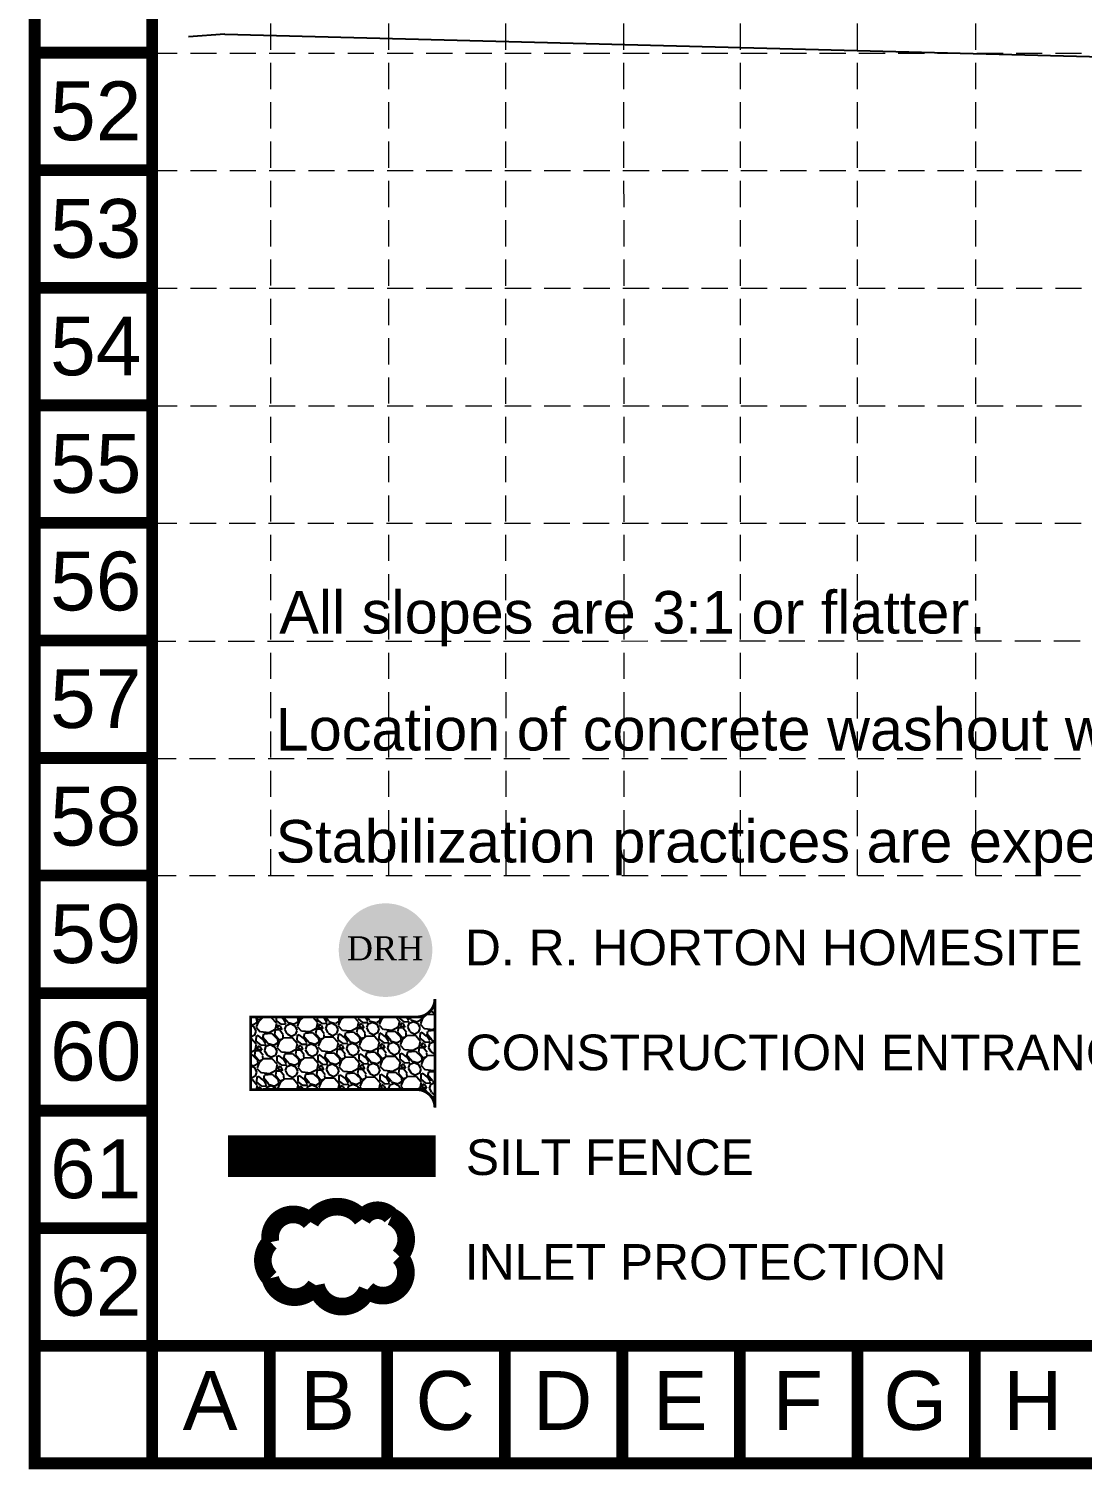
# Model space of a CAD drawing. Header units: feet. Extents: x 10084 to 13321, y 3329 to 8503.
# Drawn here: x 10084 to 10808, y 3329 to 4318 of the extents above; entities that cross this region are included whole.
import ezdxf
from ezdxf.enums import TextEntityAlignment as Align

# ---------------------------------------------------------------- set-up
doc = ezdxf.new("R2010")
doc.units = ezdxf.units.FT
doc.header["$LTSCALE"] = 40
doc.header["$MEASUREMENT"] = 0
for name, pattern in [('( Dashdot )', [1.001, 0.5, -0.25, 0.001, -0.25]), ('DASHED', [0.75, 0.5, -0.25]), ('HIDDEN', [0.375, 0.25, -0.125])]:
    doc.linetypes.add(name, pattern=pattern)
for name, color, linetype in [('BASE', 7, 'Continuous'), ('GRID', 254, 'DASHED'), ('LEGEND', 7, 'Continuous'), ('ROW', 3, '( Dashdot )')]:
    doc.layers.add(name, color=color, linetype=linetype)
doc.styles.add('DRHorton', font='dutcheb.ttf')
doc.styles.add("L200'", font='ARIAL.TTF', dxfattribs={"height": 0.001969})
doc.styles.get("Standard").update_dxf_attribs({"font": 'ARIAL.TTF'})

# ---------------------------------------------------------------- blocks, each defined once
blk = doc.blocks.new('DRHorton')
h = blk.add_hatch(color=1)
h.paths.add_polyline_path([(78.7, 25.78, 1), (40.43, 25.78, 1)])
h.paths.add_polyline_path([(42.33, 17.91), (76.5, 17.91), (76.5, 34.87), (42.33, 34.87)], flags=24)
at = {"layer": 'BASE', "color": 176, "style": 'DRHorton'}
blk.add_text('DRH', height=9.814, dxfattribs=at).set_placement((59.39, 21.64), align=Align.CENTER)

msp = doc.modelspace()

# ---------------------------------------------------------------- hatches: boundary and pattern name
at = {"layer": 'LEGEND'}
h = msp.add_hatch(dxfattribs=at)
h.set_pattern_fill('GRAVEL', color=4, scale=19.919525, angle=-43.93426, style=0)
h.set_pattern_definition([(184.078545, (-17605.9216, -8435.4412), (-239.14551678, -18.53651237), [2.679893, -265.309902]), (141.0354448, (-17608.5947, -8435.6318), (185.958011123, -151.50512645), [4.598781, -455.279162]), (88.576145, (-17612.1704, -8432.74), (-8.58144972, -296.00065894), [3.24266, -321.023697]), (223.339445, (-17621.2201, -8430.936), (290.760992905, 273.074750145), [4.187841, -414.596182]), (248.899445, (-17624.2659, -8433.8102), (94.125694653, 241.24145576), [4.10651, -406.545009]), (313.339445, (-17625.7443, -8437.6414), (-273.074750145, 290.760992905), [4.187841, -414.596182]), (353.7599448, (-17622.8701, -8440.6872), (-324.690185997, 36.223062928), [5.538206, -548.281909]), (28.3210448, (-17617.3647, -8441.2892), (404.471426651, 218.839157285), [5.228636, -517.635162]), (77.495345, (-17612.7619, -8438.8086), (64.912187494, 297.048628764), [4.202024, -416.000807]), (131.302145, (-17611.8521, -8434.7063), (143.97184449, -166.37361574), [4.797259, -235.06559]), (178.4631448, (-17615.01844, -8431.1024), (-324.166247567, 8.057450192), [6.203896, -614.186174]), (94.879845, (-17607.157, -8444.762), (-17.48862473, 182.81434827), [2.117465, -209.62997]), (127.534945, (-17607.3371, -8442.6523), (158.840316867, -208.36021618), [4.028465, -398.818982]), (181.065745, (-17609.791, -8439.458), (-13.820818, -14.3447797), [2.817039, -25.353412]), (159.264345, (-17609.137, -8436.769), (99.36551763, -40.4144945), [1.517031, -150.185547]), (247.867145, (-17610.556, -8436.232), (27.11767045, 56.8551419), [2.145393, -105.124534]), (347.029545, (-17611.364, -8438.219), (70.6759587, -12.7728272), [3.484503, -112.66529]), (117.630845, (-17607.9685, -8439.001), (14.8687652, -41.9863854), [2.51964, -60.471434]), (332.455245, (-17618.8758, -8428.2157), (184.910123595, -95.173944664), [3.52974, -349.445134]), (26.411945, (-17615.7462, -8429.848), (-209.408011126, -102.5093696), [2.961256, -293.163772]), (249.264345, (-17605.2044, -8436.1323), (40.4144945, 99.36551763), [3.034042, -148.668536]), (299.676245, (-17606.2786, -8438.9698), (-101.98544389, 181.242386836), [3.52974, -349.445134]), (295.509745, (-17627.4447, -8437.1095), (-44.08233082, 97.79358619), [3.403848, -166.78865]), (250.840845, (-17625.9788, -8440.1815), (80.305232136, 226.896536244), [2.852038, -282.352151]), (22.867145, (-17618.8817, -8450.6153), (97.79363341, 44.08222685), [3.034042, -148.668536]), (333.419745, (-17616.0861, -8449.4362), (-241.765284995, 122.291581863), [3.33913, -330.572958]), (25.509745, (-17625.9107, -8443.843), (-97.79358619, -44.08233082), [1.701924, -168.490574]), (57.375645, (-17619.7424, -8449.786), (40.9385233, 71.1998925), [1.015697, -100.554338]), (122.029545, (-17619.195, -8448.9306), (29.2135468, -55.8071955), [4.10651, -78.023782]), (142.074745, (-17621.3728, -8445.4492), (157.268552737, -123.863366494), [3.805625, -376.756356]), (259.755845, (-17612.608, -8439.51), (13.2968266, 42.5103761), [2.872834, -68.948028]), (309.2229448, (-17613.1189, -8442.3372), (216.219432037, -263.643486523), [5.015617, -496.545206]), (17.011145, (-17609.9474, -8446.2227), (-154.12480134, -45.13017754), [2.050835, -203.033221]), (46.065745, (-17607.986, -8445.623), (-0.523962, 28.165589), [1.195171, -18.724353]), (76.322145, (-17621.245, -8444.7424), (-39.366701164, -155.69664525), [2.7673, -273.963581]), (4.078545, (-17620.5907, -8442.0536), (239.14551678, 18.53651237), [5.359786, -262.630009]), (316.065745, (-17615.244, -8441.672), (28.165589, 0.523962), [5.179076, -14.740448]), (281.370545, (-17611.5148, -8445.2658), (-46.701856104, 238.62160607), [3.149556, -311.805778]), (210.120345, (-17610.8939, -8448.3535), (-69.62802953, -43.5582907), [2.900323, -142.116008]), (163.7117448, (-17613.40256, -8449.8089), (-410.758911015, 119.147536398), [4.722222, -467.500766]), (131.4918448, (-17617.93525, -8448.4845), (-172.661344192, 194.015284337), [4.995797, -494.583352])])
edge = h.paths.add_edge_path()
edge.add_line((10363.41, 3577.62), (10363.41, 3652.33))
edge.add_arc((10350.96, 3652.33), 12.45, -89.96094, 0, ccw=False)
edge.add_line((10350.97, 3639.87), (10236.87, 3639.86))
edge.add_line((10236.87, 3639.86), (10236.87, 3590.02))
edge.add_line((10236.87, 3590.02), (10350.95, 3590.07))
edge.add_arc((10350.96, 3577.62), 12.45, 0, 90.03906, ccw=False)

# ---------------------------------------------------------------- linework, layer by layer
at = {"layer": 'BASE', "const_width": 8.07}
for points in [[(13316.92, 3333.45), (13316.92, 8498.87), (10088.53, 8498.87), (10088.53, 3333.45)], [(13236.21, 3414.16), (13236.21, 8418.16), (10169.24, 8418.16), (10169.24, 3414.16)]]:
    msp.add_lwpolyline(points, close=True, dxfattribs=at)
for points in [[(10169.24, 4301.96), (10088.53, 4301.96)], [(10169.24, 4221.25), (10088.53, 4221.25)], [(10169.24, 4140.54), (10088.53, 4140.54)], [(10169.24, 4059.83), (10088.53, 4059.83)], [(10169.24, 3979.12), (10088.53, 3979.12)], [(10169.24, 3898.41), (10088.53, 3898.41)], [(10169.24, 3817.7), (10088.53, 3817.7)], [(10169.24, 3736.99), (10088.53, 3736.99)], [(10169.24, 3656.28), (10088.53, 3656.28)], [(10169.24, 3575.58), (10088.53, 3575.58)], [(10169.24, 3494.87), (10088.53, 3494.87)], [(10169.24, 3414.16), (10088.53, 3414.16)], [(10169.24, 3414.16), (10169.24, 3333.45)], [(10249.95, 3414.16), (10249.95, 3333.45)], [(10330.66, 3414.16), (10330.66, 3333.45)], [(10411.37, 3414.16), (10411.37, 3333.45)], [(10492.08, 3414.16), (10492.08, 3333.45)], [(10572.79, 3414.16), (10572.79, 3333.45)], [(10653.5, 3414.16), (10653.5, 3333.45)], [(10734.21, 3414.16), (10734.21, 3333.45)]]:
    msp.add_lwpolyline(points, dxfattribs=at)
at = {"layer": 'GRID', "color": 252, "linetype": 'HIDDEN', "lineweight": 0, "ltscale": 1.8}
for p, q in [((10250.68, 3737.01), (10250.25, 8415.13)), ((10331.74, 3736.99), (10330.73, 8415.09)), ((10412.2, 3736.98), (10411.46, 8414.88)), ((10493.34, 3736.97), (10492.06, 8414.76)), ((10573.32, 3736.96), (10572.98, 8415.38)), ((10653.53, 3736.94), (10653.78, 8415.23)), ((10734.85, 3736.93), (10734.41, 8414.93)), ((10168.47, 4301.69), (13235.44, 4301.69)), ((10168.47, 4220.98), (13235.44, 4220.98)), ((10168.47, 4140.27), (13235.44, 4140.27)), ((10168.47, 4059.56), (13235.44, 4059.56)), ((10168.05, 3978.92), (13232.88, 3978.75)), ((10167.48, 3897.98), (13232.88, 3898.52)), ((10167.75, 3817.45), (13233.18, 3817.23)), ((10167.75, 3737.02), (13233.07, 3736.54))]:
    msp.add_line(p, q, dxfattribs=at)
at = {"layer": 'LEGEND', "color": 4, "const_width": 1.99}
msp.add_lwpolyline([(10363.41, 3577.62), (10363.41, 3652.33, -0.414014), (10350.97, 3639.87), (10236.87, 3639.86), (10236.87, 3590.02), (10350.95, 3590.07, -0.414413)], format="xyb", close=True, dxfattribs=at)
at = {"layer": 'LEGEND', "color": 200, "const_width": 28.45}
msp.add_lwpolyline([(10221.23, 3544.31), (10363.99, 3544.31)], dxfattribs=at)
at = {"layer": 'LEGEND', "color": 170, "ltscale": 100, "const_width": 12.11}
msp.add_lwpolyline([(10277.89, 3499.09, 0.520567), (10277.89, 3499.09, 0.765195), (10250.49, 3485.3, 0.417879), (10250.32, 3460.48, 0.6649), (10281.63, 3455.71, 0.744833), (10316.93, 3452.74, 0.975642), (10338.93, 3475.46, 0.520567), (10333.45, 3502.83, 0.520567), (10313.37, 3501.01, 0.540264), (10277.89, 3499.09)], format="xyb", close=True, dxfattribs=at)
at = {"layer": 'ROW', "color": 7, "linetype": 'Continuous'}
for q in [(10194.07, 4312.96), (11918.64, 4270.92)]:
    msp.add_line((10219.21, 4314.71), q, dxfattribs=at)

# ---------------------------------------------------------------- block references
at = {"layer": 'LEGEND', "xscale": 1.679999999989377, "yscale": 1.679999999990287, "zscale": 1.679999999990235}
msp.add_blockref('DRHorton', (10229.39, 3642.48), dxfattribs=at)

# ---------------------------------------------------------------- texts
at = {"layer": 'BASE'}
for s, height, p in [('52', 40.355, (10130.44, 4262.05)), ('53', 40.355, (10130.44, 4181.34)), ('54', 40.355, (10130.44, 4100.64)), ('55', 40.355, (10130.44, 4019.93)), ('56', 40.355, (10130.44, 3939.22)), ('57', 40.355, (10130.44, 3858.51)), ('58', 40.355, (10130.44, 3777.8)), ('59', 40.355, (10130.44, 3697.09)), ('60', 40.355, (10130.44, 3616.38)), ('61', 40.355, (10130.44, 3535.67)), ('62', 40.355, (10130.44, 3454.96)), ('A', 40.35, (10208.98, 3376.6)), ('B', 40.35, (10289.69, 3376.6)), ('C', 40.35, (10370.4, 3376.6)), ('D', 40.35, (10451.11, 3376.6)), ('E', 40.35, (10531.82, 3376.6)), ('F', 40.35, (10612.53, 3376.6)), ('G', 40.35, (10693.24, 3376.6)), ('H', 40.35, (10773.95, 3376.6))]:
    msp.add_text(s, height=height, dxfattribs=at).set_placement(p, align=Align.MIDDLE_CENTER)
at = {"layer": 'BASE', "color": 7, "style": "L200'"}
for s, height, p in [('All slopes are 3:1 or flatter.', 29.1992, (10256.47, 3903.17)), ('Location of concrete washout will be determined in the field and will be reflected on this Site Map.', 29.1992, (10254.01, 3822.85)), ('Stabilization practices are expected to be used at all disturbed areas; DR Horton lots are the disturbed area.', 29.19919, (10253.97, 3745.95))]:
    msp.add_text(s, height=height, dxfattribs=at).set_placement(p)
at = {"layer": 'LEGEND', "style": "L200'"}
for s, height, p in [('D. R. HORTON HOMESITE', 24.4989, (10383.98, 3675.39)), ('CONSTRUCTION ENTRANCE', 24.4989, (10384.49, 3603.32)), ('SILT FENCE', 24.499, (10384.63, 3531.39)), ('INLET PROTECTION', 24.4989, (10383.87, 3459.45))]:
    msp.add_text(s, height=height, dxfattribs=at).set_placement(p)

doc.saveas('drawing.dxf')
